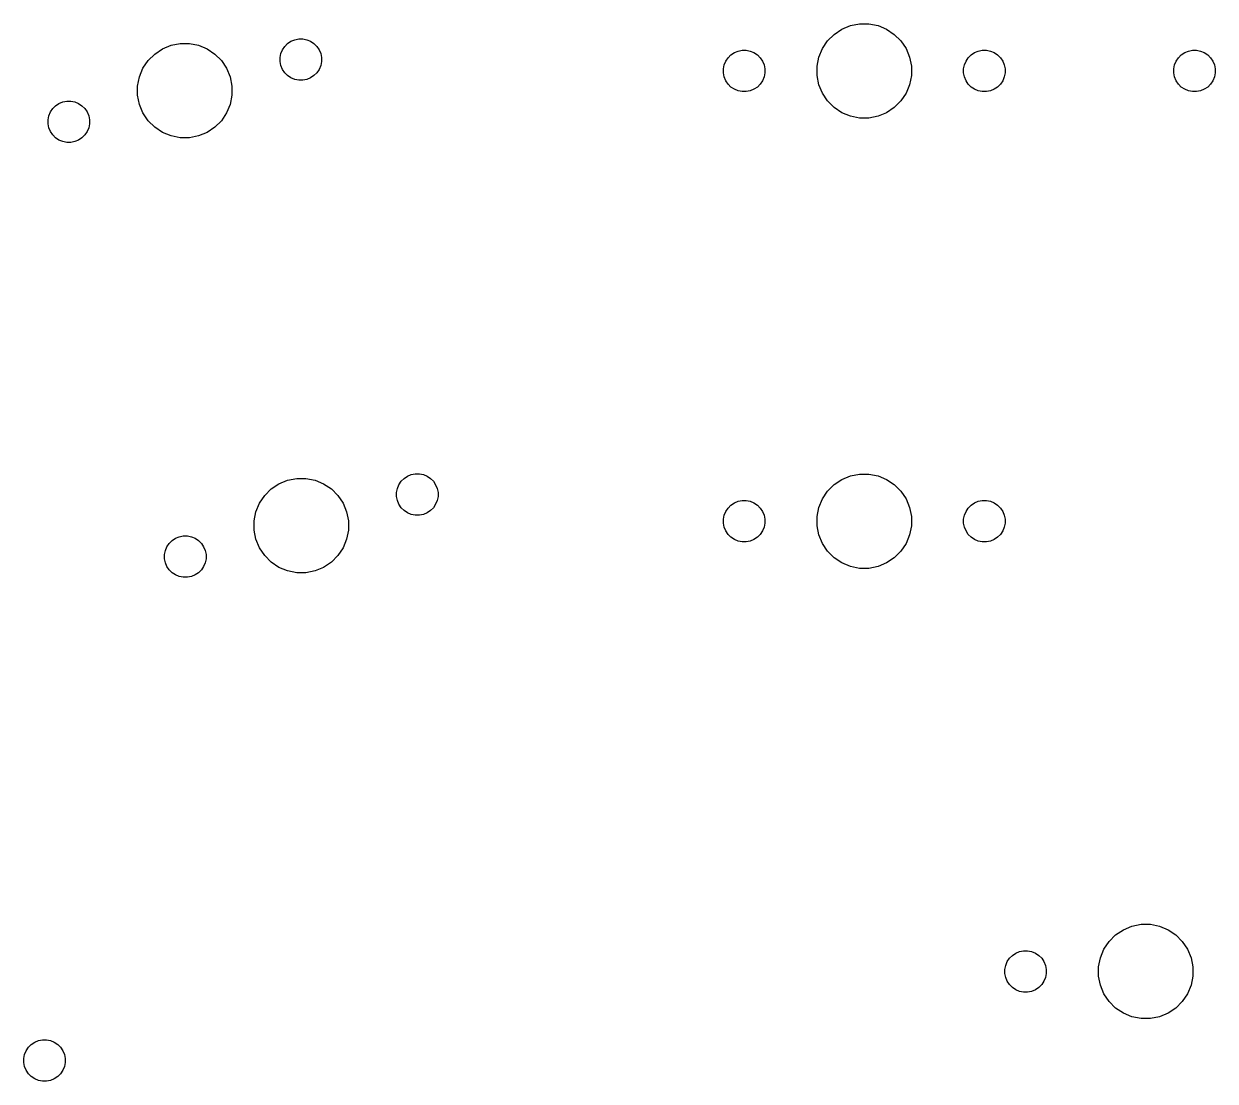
# Model space of a CAD drawing. Extents: x -662 to -203, y -195 to -58.
# Drawn here: x -308.4 to -258, y -169 to -124.3 of the extents above; entities that cross this region are included whole.
import ezdxf

# ---------------------------------------------------------------- set-up
doc = ezdxf.new("R2010")
doc.units = 0
doc.layers.add('BLACK', color=7, linetype='CONTINUOUS')

msp = doc.modelspace()

# ---------------------------------------------------------------- linework, layer by layer
at = {"layer": 'BLACK', "linetype": 'CONTINUOUS'}
for p, q in [((-273.772, -124.484), (-273.409, -124.333)), ((-273.409, -124.333), (-273.024, -124.257)), ((-273.024, -124.257), (-272.631, -124.257)), ((-272.631, -124.257), (-272.246, -124.333)), ((-272.246, -124.333), (-271.883, -124.484)), ((-297.078, -124.994), (-296.919, -124.929)), ((-296.919, -124.929), (-296.75, -124.895)), ((-296.75, -124.895), (-296.578, -124.895)), ((-296.578, -124.895), (-296.409, -124.929)), ((-296.409, -124.929), (-296.249, -124.994)), ((-274.595, -125.306), (-274.377, -124.98)), ((-274.377, -124.98), (-274.099, -124.702)), ((-274.099, -124.702), (-273.772, -124.484)), ((-271.883, -124.484), (-271.557, -124.702)), ((-271.557, -124.702), (-271.279, -124.98)), ((-271.279, -124.98), (-271.061, -125.306)), ((-302.842, -125.536), (-302.515, -125.318)), ((-302.515, -125.318), (-302.152, -125.167)), ((-302.152, -125.167), (-301.767, -125.091)), ((-301.767, -125.091), (-301.374, -125.091)), ((-301.374, -125.091), (-300.989, -125.167)), ((-300.989, -125.167), (-300.626, -125.318)), ((-300.626, -125.318), (-300.3, -125.536)), ((-297.505, -125.515), (-297.439, -125.355)), ((-297.439, -125.355), (-297.344, -125.212)), ((-297.344, -125.212), (-297.222, -125.09)), ((-297.222, -125.09), (-297.078, -124.994)), ((-296.249, -124.994), (-296.106, -125.09)), ((-296.106, -125.09), (-295.984, -125.212)), ((-295.984, -125.212), (-295.888, -125.355)), ((-295.888, -125.355), (-295.822, -125.515)), ((-278.466, -125.571), (-278.322, -125.475)), ((-278.322, -125.475), (-278.163, -125.409)), ((-278.163, -125.409), (-277.994, -125.376)), ((-277.994, -125.376), (-277.822, -125.376)), ((-277.822, -125.376), (-277.653, -125.409)), ((-277.653, -125.409), (-277.493, -125.475)), ((-277.493, -125.475), (-277.35, -125.571)), ((-274.745, -125.669), (-274.595, -125.306)), ((-271.061, -125.306), (-270.91, -125.669)), ((-268.306, -125.571), (-268.162, -125.475)), ((-268.162, -125.475), (-268.003, -125.409)), ((-268.003, -125.409), (-267.834, -125.376)), ((-267.834, -125.376), (-267.662, -125.376)), ((-267.662, -125.376), (-267.493, -125.409)), ((-267.493, -125.409), (-267.333, -125.475)), ((-267.333, -125.475), (-267.19, -125.571)), ((-259.416, -125.571), (-259.272, -125.475)), ((-259.272, -125.475), (-259.113, -125.409)), ((-259.113, -125.409), (-258.944, -125.376)), ((-258.944, -125.376), (-258.772, -125.376)), ((-258.772, -125.376), (-258.603, -125.409)), ((-258.603, -125.409), (-258.443, -125.475)), ((-258.443, -125.475), (-258.3, -125.571)), ((-303.338, -126.14), (-303.12, -125.814)), ((-303.12, -125.814), (-302.842, -125.536)), ((-300.3, -125.536), (-300.022, -125.814)), ((-300.022, -125.814), (-299.804, -126.14)), ((-297.539, -125.684), (-297.505, -125.515)), ((-297.539, -125.856), (-297.539, -125.684)), ((-297.505, -126.025), (-297.539, -125.856)), ((-295.822, -125.515), (-295.789, -125.684)), ((-295.789, -125.856), (-295.822, -126.025)), ((-295.789, -125.684), (-295.789, -125.856)), ((-278.749, -125.995), (-278.683, -125.836)), ((-278.683, -125.836), (-278.587, -125.693)), ((-278.587, -125.693), (-278.466, -125.571)), ((-277.35, -125.571), (-277.228, -125.693)), ((-277.228, -125.693), (-277.132, -125.836)), ((-277.132, -125.836), (-277.066, -125.995)), ((-274.822, -126.054), (-274.745, -125.669)), ((-270.91, -125.669), (-270.834, -126.054)), ((-268.589, -125.995), (-268.523, -125.836)), ((-268.523, -125.836), (-268.427, -125.693)), ((-268.427, -125.693), (-268.306, -125.571)), ((-267.19, -125.571), (-267.068, -125.693)), ((-267.068, -125.693), (-266.972, -125.836)), ((-266.972, -125.836), (-266.906, -125.995)), ((-259.699, -125.995), (-259.633, -125.836)), ((-259.633, -125.836), (-259.537, -125.693)), ((-259.537, -125.693), (-259.416, -125.571)), ((-258.3, -125.571), (-258.178, -125.693)), ((-258.178, -125.693), (-258.082, -125.836)), ((-258.082, -125.836), (-258.016, -125.995)), ((-303.488, -126.503), (-303.338, -126.14)), ((-299.804, -126.14), (-299.653, -126.503)), ((-297.439, -126.184), (-297.505, -126.025)), ((-297.344, -126.328), (-297.439, -126.184)), ((-297.222, -126.45), (-297.344, -126.328)), ((-297.078, -126.545), (-297.222, -126.45)), ((-296.106, -126.45), (-296.249, -126.545)), ((-295.984, -126.328), (-296.106, -126.45)), ((-295.888, -126.184), (-295.984, -126.328)), ((-295.822, -126.025), (-295.888, -126.184)), ((-278.783, -126.165), (-278.749, -125.995)), ((-278.783, -126.337), (-278.783, -126.165)), ((-278.749, -126.506), (-278.783, -126.337)), ((-277.066, -125.995), (-277.033, -126.165)), ((-277.033, -126.337), (-277.066, -126.506)), ((-277.033, -126.165), (-277.033, -126.337)), ((-274.822, -126.447), (-274.822, -126.054)), ((-274.745, -126.832), (-274.822, -126.447)), ((-270.834, -126.447), (-270.91, -126.832)), ((-270.834, -126.054), (-270.834, -126.447)), ((-268.623, -126.165), (-268.589, -125.995)), ((-268.623, -126.337), (-268.623, -126.165)), ((-268.589, -126.506), (-268.623, -126.337)), ((-266.906, -125.995), (-266.873, -126.165)), ((-266.873, -126.337), (-266.906, -126.506)), ((-266.873, -126.165), (-266.873, -126.337)), ((-259.733, -126.165), (-259.699, -125.995)), ((-259.733, -126.337), (-259.733, -126.165)), ((-259.699, -126.506), (-259.733, -126.337)), ((-258.016, -125.995), (-257.983, -126.165)), ((-257.983, -126.337), (-258.016, -126.506)), ((-257.983, -126.165), (-257.983, -126.337)), ((-303.565, -126.888), (-303.488, -126.503)), ((-303.565, -127.281), (-303.565, -126.888)), ((-299.653, -126.503), (-299.577, -126.888)), ((-299.577, -126.888), (-299.577, -127.281)), ((-296.919, -126.611), (-297.078, -126.545)), ((-296.75, -126.645), (-296.919, -126.611)), ((-296.578, -126.645), (-296.75, -126.645)), ((-296.409, -126.611), (-296.578, -126.645)), ((-296.249, -126.545), (-296.409, -126.611)), ((-278.683, -126.665), (-278.749, -126.506)), ((-278.587, -126.808), (-278.683, -126.665)), ((-278.466, -126.93), (-278.587, -126.808)), ((-278.322, -127.026), (-278.466, -126.93)), ((-277.35, -126.93), (-277.493, -127.026)), ((-277.228, -126.808), (-277.35, -126.93)), ((-277.132, -126.665), (-277.228, -126.808)), ((-277.066, -126.506), (-277.132, -126.665)), ((-274.595, -127.195), (-274.745, -126.832)), ((-270.91, -126.832), (-271.061, -127.195)), ((-268.523, -126.665), (-268.589, -126.506)), ((-268.427, -126.808), (-268.523, -126.665)), ((-268.306, -126.93), (-268.427, -126.808)), ((-268.162, -127.026), (-268.306, -126.93)), ((-267.19, -126.93), (-267.333, -127.026)), ((-267.068, -126.808), (-267.19, -126.93)), ((-266.972, -126.665), (-267.068, -126.808)), ((-266.906, -126.506), (-266.972, -126.665)), ((-259.633, -126.665), (-259.699, -126.506)), ((-259.537, -126.808), (-259.633, -126.665)), ((-259.416, -126.93), (-259.537, -126.808)), ((-259.272, -127.026), (-259.416, -126.93)), ((-258.3, -126.93), (-258.443, -127.026)), ((-258.178, -126.808), (-258.3, -126.93)), ((-258.082, -126.665), (-258.178, -126.808)), ((-258.016, -126.506), (-258.082, -126.665)), ((-303.488, -127.666), (-303.565, -127.281)), ((-299.577, -127.281), (-299.653, -127.666)), ((-278.163, -127.092), (-278.322, -127.026)), ((-277.994, -127.126), (-278.163, -127.092)), ((-277.822, -127.126), (-277.994, -127.126)), ((-277.653, -127.092), (-277.822, -127.126)), ((-277.493, -127.026), (-277.653, -127.092)), ((-274.377, -127.522), (-274.595, -127.195)), ((-271.061, -127.195), (-271.279, -127.522)), ((-268.003, -127.092), (-268.162, -127.026)), ((-267.834, -127.126), (-268.003, -127.092)), ((-267.662, -127.126), (-267.834, -127.126)), ((-267.493, -127.092), (-267.662, -127.126)), ((-267.333, -127.026), (-267.493, -127.092)), ((-259.113, -127.092), (-259.272, -127.026)), ((-258.944, -127.126), (-259.113, -127.092)), ((-258.772, -127.126), (-258.944, -127.126)), ((-258.603, -127.092), (-258.772, -127.126)), ((-258.443, -127.026), (-258.603, -127.092)), ((-307.319, -128.144), (-307.253, -127.985)), ((-307.253, -127.985), (-307.157, -127.842)), ((-307.157, -127.842), (-307.035, -127.72)), ((-307.035, -127.72), (-306.892, -127.624)), ((-306.892, -127.624), (-306.733, -127.558)), ((-306.733, -127.558), (-306.564, -127.525)), ((-306.564, -127.525), (-306.391, -127.525)), ((-306.391, -127.525), (-306.222, -127.558)), ((-306.222, -127.558), (-306.063, -127.624)), ((-306.063, -127.624), (-305.92, -127.72)), ((-305.92, -127.72), (-305.798, -127.842)), ((-305.798, -127.842), (-305.702, -127.985)), ((-305.702, -127.985), (-305.636, -128.144)), ((-303.338, -128.029), (-303.488, -127.666)), ((-299.653, -127.666), (-299.804, -128.029)), ((-274.099, -127.799), (-274.377, -127.522)), ((-273.772, -128.018), (-274.099, -127.799)), ((-271.557, -127.799), (-271.883, -128.018)), ((-271.279, -127.522), (-271.557, -127.799)), ((-307.353, -128.313), (-307.319, -128.144)), ((-307.353, -128.486), (-307.353, -128.313)), ((-307.319, -128.655), (-307.353, -128.486)), ((-305.636, -128.144), (-305.603, -128.313)), ((-305.603, -128.486), (-305.636, -128.655)), ((-305.603, -128.313), (-305.603, -128.486)), ((-303.12, -128.356), (-303.338, -128.029)), ((-302.842, -128.633), (-303.12, -128.356)), ((-300.022, -128.356), (-300.3, -128.633)), ((-299.804, -128.029), (-300.022, -128.356)), ((-273.409, -128.168), (-273.772, -128.018)), ((-273.024, -128.245), (-273.409, -128.168)), ((-272.631, -128.245), (-273.024, -128.245)), ((-272.246, -128.168), (-272.631, -128.245)), ((-271.883, -128.018), (-272.246, -128.168)), ((-307.253, -128.814), (-307.319, -128.655)), ((-307.157, -128.957), (-307.253, -128.814)), ((-307.035, -129.079), (-307.157, -128.957)), ((-305.798, -128.957), (-305.92, -129.079)), ((-305.702, -128.814), (-305.798, -128.957)), ((-305.636, -128.655), (-305.702, -128.814)), ((-302.515, -128.852), (-302.842, -128.633)), ((-302.152, -129.002), (-302.515, -128.852)), ((-301.767, -129.079), (-302.152, -129.002)), ((-300.989, -129.002), (-301.374, -129.079)), ((-300.626, -128.852), (-300.989, -129.002)), ((-300.3, -128.633), (-300.626, -128.852)), ((-306.892, -129.175), (-307.035, -129.079)), ((-306.733, -129.241), (-306.892, -129.175)), ((-306.564, -129.275), (-306.733, -129.241)), ((-306.391, -129.275), (-306.564, -129.275)), ((-306.222, -129.241), (-306.391, -129.275)), ((-306.063, -129.175), (-306.222, -129.241)), ((-305.92, -129.079), (-306.063, -129.175)), ((-301.374, -129.079), (-301.767, -129.079)), ((-297.585, -143.719), (-297.222, -143.568)), ((-297.222, -143.568), (-296.837, -143.492)), ((-296.837, -143.492), (-296.444, -143.492)), ((-296.444, -143.492), (-296.059, -143.568)), ((-296.059, -143.568), (-295.696, -143.719)), ((-292.509, -143.756), (-292.413, -143.613)), ((-292.413, -143.613), (-292.291, -143.491)), ((-292.291, -143.491), (-292.148, -143.395)), ((-292.148, -143.395), (-291.989, -143.329)), ((-291.989, -143.329), (-291.82, -143.296)), ((-291.82, -143.296), (-291.647, -143.296)), ((-291.647, -143.296), (-291.478, -143.329)), ((-291.478, -143.329), (-291.319, -143.395)), ((-291.319, -143.395), (-291.176, -143.491)), ((-291.176, -143.491), (-291.054, -143.613)), ((-291.054, -143.613), (-290.958, -143.756)), ((-274.099, -143.752), (-273.772, -143.534)), ((-273.772, -143.534), (-273.409, -143.383)), ((-273.409, -143.383), (-273.024, -143.307)), ((-273.024, -143.307), (-272.631, -143.307)), ((-272.631, -143.307), (-272.246, -143.383)), ((-272.246, -143.383), (-271.883, -143.534)), ((-271.883, -143.534), (-271.557, -143.752)), ((-298.189, -144.215), (-297.911, -143.937)), ((-297.911, -143.937), (-297.585, -143.719)), ((-295.696, -143.719), (-295.369, -143.937)), ((-295.369, -143.937), (-295.091, -144.215)), ((-292.608, -144.085), (-292.575, -143.916)), ((-292.608, -144.257), (-292.608, -144.085)), ((-292.575, -143.916), (-292.509, -143.756)), ((-290.958, -143.756), (-290.892, -143.916)), ((-290.892, -143.916), (-290.858, -144.085)), ((-290.858, -144.085), (-290.858, -144.257)), ((-274.595, -144.356), (-274.377, -144.03)), ((-274.377, -144.03), (-274.099, -143.752)), ((-271.557, -143.752), (-271.279, -144.03)), ((-271.279, -144.03), (-271.061, -144.356)), ((-298.558, -144.904), (-298.407, -144.541)), ((-298.407, -144.541), (-298.189, -144.215)), ((-295.091, -144.215), (-294.873, -144.541)), ((-294.873, -144.541), (-294.723, -144.904)), ((-292.575, -144.426), (-292.608, -144.257)), ((-292.509, -144.585), (-292.575, -144.426)), ((-292.413, -144.729), (-292.509, -144.585)), ((-290.958, -144.585), (-291.054, -144.729)), ((-290.892, -144.426), (-290.958, -144.585)), ((-290.858, -144.257), (-290.892, -144.426)), ((-278.587, -144.743), (-278.466, -144.621)), ((-278.466, -144.621), (-278.322, -144.525)), ((-278.322, -144.525), (-278.163, -144.459)), ((-278.163, -144.459), (-277.994, -144.426)), ((-277.994, -144.426), (-277.822, -144.426)), ((-277.822, -144.426), (-277.653, -144.459)), ((-277.653, -144.459), (-277.493, -144.525)), ((-277.493, -144.525), (-277.35, -144.621)), ((-277.35, -144.621), (-277.228, -144.743)), ((-274.745, -144.719), (-274.595, -144.356)), ((-271.061, -144.356), (-270.91, -144.719)), ((-268.427, -144.743), (-268.306, -144.621)), ((-268.306, -144.621), (-268.162, -144.525)), ((-268.162, -144.525), (-268.003, -144.459)), ((-268.003, -144.459), (-267.834, -144.426)), ((-267.834, -144.426), (-267.662, -144.426)), ((-267.662, -144.426), (-267.493, -144.459)), ((-267.493, -144.459), (-267.333, -144.525)), ((-267.333, -144.525), (-267.19, -144.621)), ((-267.19, -144.621), (-267.068, -144.743)), ((-298.634, -145.289), (-298.558, -144.904)), ((-294.723, -144.904), (-294.646, -145.289)), ((-292.291, -144.85), (-292.413, -144.729)), ((-292.148, -144.946), (-292.291, -144.85)), ((-291.989, -145.012), (-292.148, -144.946)), ((-291.82, -145.046), (-291.989, -145.012)), ((-291.647, -145.046), (-291.82, -145.046)), ((-291.478, -145.012), (-291.647, -145.046)), ((-291.319, -144.946), (-291.478, -145.012)), ((-291.176, -144.85), (-291.319, -144.946)), ((-291.054, -144.729), (-291.176, -144.85)), ((-278.783, -145.215), (-278.749, -145.045)), ((-278.749, -145.045), (-278.683, -144.886)), ((-278.683, -144.886), (-278.587, -144.743)), ((-277.228, -144.743), (-277.132, -144.886)), ((-277.132, -144.886), (-277.066, -145.045)), ((-277.066, -145.045), (-277.033, -145.215)), ((-274.822, -145.104), (-274.745, -144.719)), ((-274.822, -145.497), (-274.822, -145.104)), ((-270.91, -144.719), (-270.834, -145.104)), ((-270.834, -145.104), (-270.834, -145.497)), ((-268.623, -145.215), (-268.589, -145.045)), ((-268.589, -145.045), (-268.523, -144.886)), ((-268.523, -144.886), (-268.427, -144.743)), ((-267.068, -144.743), (-266.972, -144.886)), ((-266.972, -144.886), (-266.906, -145.045)), ((-266.906, -145.045), (-266.873, -145.215)), ((-298.634, -145.682), (-298.634, -145.289)), ((-294.646, -145.289), (-294.646, -145.682)), ((-278.783, -145.387), (-278.783, -145.215)), ((-278.749, -145.556), (-278.783, -145.387)), ((-278.683, -145.715), (-278.749, -145.556)), ((-277.066, -145.556), (-277.132, -145.715)), ((-277.033, -145.387), (-277.066, -145.556)), ((-277.033, -145.215), (-277.033, -145.387)), ((-274.745, -145.882), (-274.822, -145.497)), ((-270.834, -145.497), (-270.91, -145.882)), ((-268.623, -145.387), (-268.623, -145.215)), ((-268.589, -145.556), (-268.623, -145.387)), ((-268.523, -145.715), (-268.589, -145.556)), ((-266.906, -145.556), (-266.972, -145.715)), ((-266.873, -145.387), (-266.906, -145.556)), ((-266.873, -145.215), (-266.873, -145.387)), ((-302.227, -146.243), (-302.105, -146.121)), ((-302.105, -146.121), (-301.962, -146.025)), ((-301.962, -146.025), (-301.802, -145.959)), ((-301.802, -145.959), (-301.633, -145.925)), ((-301.633, -145.925), (-301.461, -145.925)), ((-301.461, -145.925), (-301.292, -145.959)), ((-301.292, -145.959), (-301.133, -146.025)), ((-301.133, -146.025), (-300.989, -146.121)), ((-300.989, -146.121), (-300.868, -146.243)), ((-298.558, -146.067), (-298.634, -145.682)), ((-298.407, -146.43), (-298.558, -146.067)), ((-294.723, -146.067), (-294.873, -146.43)), ((-294.646, -145.682), (-294.723, -146.067)), ((-278.587, -145.858), (-278.683, -145.715)), ((-278.466, -145.98), (-278.587, -145.858)), ((-278.322, -146.076), (-278.466, -145.98)), ((-278.163, -146.142), (-278.322, -146.076)), ((-277.994, -146.176), (-278.163, -146.142)), ((-277.653, -146.142), (-277.822, -146.176)), ((-277.493, -146.076), (-277.653, -146.142)), ((-277.35, -145.98), (-277.493, -146.076)), ((-277.228, -145.858), (-277.35, -145.98)), ((-277.132, -145.715), (-277.228, -145.858)), ((-274.595, -146.245), (-274.745, -145.882)), ((-270.91, -145.882), (-271.061, -146.245)), ((-268.427, -145.858), (-268.523, -145.715)), ((-268.306, -145.98), (-268.427, -145.858)), ((-268.162, -146.076), (-268.306, -145.98)), ((-268.003, -146.142), (-268.162, -146.076)), ((-267.834, -146.176), (-268.003, -146.142)), ((-267.493, -146.142), (-267.662, -146.176)), ((-267.333, -146.076), (-267.493, -146.142)), ((-267.19, -145.98), (-267.333, -146.076)), ((-267.068, -145.858), (-267.19, -145.98)), ((-266.972, -145.715), (-267.068, -145.858)), ((-302.422, -146.714), (-302.389, -146.545)), ((-302.389, -146.545), (-302.323, -146.386)), ((-302.323, -146.386), (-302.227, -146.243)), ((-300.868, -146.243), (-300.772, -146.386)), ((-300.772, -146.386), (-300.706, -146.545)), ((-300.706, -146.545), (-300.672, -146.714)), ((-298.189, -146.757), (-298.407, -146.43)), ((-294.873, -146.43), (-295.091, -146.757)), ((-277.822, -146.176), (-277.994, -146.176)), ((-274.377, -146.572), (-274.595, -146.245)), ((-274.099, -146.849), (-274.377, -146.572)), ((-271.279, -146.572), (-271.557, -146.849)), ((-271.061, -146.245), (-271.279, -146.572)), ((-267.662, -146.176), (-267.834, -146.176)), ((-302.422, -146.887), (-302.422, -146.714)), ((-302.389, -147.056), (-302.422, -146.887)), ((-302.323, -147.215), (-302.389, -147.056)), ((-300.706, -147.056), (-300.772, -147.215)), ((-300.672, -146.887), (-300.706, -147.056)), ((-300.672, -146.714), (-300.672, -146.887)), ((-297.911, -147.034), (-298.189, -146.757)), ((-297.585, -147.253), (-297.911, -147.034)), ((-295.369, -147.034), (-295.696, -147.253)), ((-295.091, -146.757), (-295.369, -147.034)), ((-273.772, -147.068), (-274.099, -146.849)), ((-273.409, -147.218), (-273.772, -147.068)), ((-271.883, -147.068), (-272.246, -147.218)), ((-271.557, -146.849), (-271.883, -147.068)), ((-302.227, -147.358), (-302.323, -147.215)), ((-302.105, -147.48), (-302.227, -147.358)), ((-301.962, -147.576), (-302.105, -147.48)), ((-301.802, -147.642), (-301.962, -147.576)), ((-301.633, -147.675), (-301.802, -147.642)), ((-301.292, -147.642), (-301.461, -147.675)), ((-301.133, -147.576), (-301.292, -147.642)), ((-300.989, -147.48), (-301.133, -147.576)), ((-300.868, -147.358), (-300.989, -147.48)), ((-300.772, -147.215), (-300.868, -147.358)), ((-297.222, -147.403), (-297.585, -147.253)), ((-296.837, -147.479), (-297.222, -147.403)), ((-296.444, -147.479), (-296.837, -147.479)), ((-296.059, -147.403), (-296.444, -147.479)), ((-295.696, -147.253), (-296.059, -147.403)), ((-273.024, -147.295), (-273.409, -147.218)), ((-272.631, -147.295), (-273.024, -147.295)), ((-272.246, -147.218), (-272.631, -147.295)), ((-301.461, -147.675), (-301.633, -147.675)), ((-262.193, -162.802), (-261.866, -162.584)), ((-261.866, -162.584), (-261.503, -162.433)), ((-261.503, -162.433), (-261.118, -162.357)), ((-261.118, -162.357), (-260.725, -162.357)), ((-260.725, -162.357), (-260.34, -162.433)), ((-260.34, -162.433), (-259.977, -162.584)), ((-259.977, -162.584), (-259.65, -162.802)), ((-262.688, -163.406), (-262.47, -163.08)), ((-262.47, -163.08), (-262.193, -162.802)), ((-259.65, -162.802), (-259.373, -163.08)), ((-259.373, -163.08), (-259.155, -163.406)), ((-266.681, -163.793), (-266.559, -163.671)), ((-266.559, -163.671), (-266.416, -163.575)), ((-266.416, -163.575), (-266.257, -163.509)), ((-266.257, -163.509), (-266.088, -163.476)), ((-266.088, -163.476), (-265.915, -163.476)), ((-265.915, -163.476), (-265.746, -163.509)), ((-265.746, -163.509), (-265.587, -163.575)), ((-265.587, -163.575), (-265.444, -163.671)), ((-265.444, -163.671), (-265.322, -163.793)), ((-262.915, -164.154), (-262.839, -163.769)), ((-262.839, -163.769), (-262.688, -163.406)), ((-259.155, -163.406), (-259.004, -163.769)), ((-259.004, -163.769), (-258.928, -164.154)), ((-266.877, -164.265), (-266.843, -164.095)), ((-266.877, -164.437), (-266.877, -164.265)), ((-266.843, -164.095), (-266.777, -163.936)), ((-266.777, -163.936), (-266.681, -163.793)), ((-265.322, -163.793), (-265.226, -163.936)), ((-265.226, -163.936), (-265.16, -164.095)), ((-265.16, -164.095), (-265.127, -164.265)), ((-265.127, -164.265), (-265.127, -164.437)), ((-262.915, -164.547), (-262.915, -164.154)), ((-258.928, -164.154), (-258.928, -164.547)), ((-266.843, -164.606), (-266.877, -164.437)), ((-266.777, -164.765), (-266.843, -164.606)), ((-266.681, -164.908), (-266.777, -164.765)), ((-265.226, -164.765), (-265.322, -164.908)), ((-265.16, -164.606), (-265.226, -164.765)), ((-265.127, -164.437), (-265.16, -164.606)), ((-262.839, -164.932), (-262.915, -164.547)), ((-258.928, -164.547), (-259.004, -164.932)), ((-266.559, -165.03), (-266.681, -164.908)), ((-266.416, -165.126), (-266.559, -165.03)), ((-266.257, -165.192), (-266.416, -165.126)), ((-266.088, -165.226), (-266.257, -165.192)), ((-265.915, -165.226), (-266.088, -165.226)), ((-265.746, -165.192), (-265.915, -165.226)), ((-265.587, -165.126), (-265.746, -165.192)), ((-265.444, -165.03), (-265.587, -165.126)), ((-265.322, -164.908), (-265.444, -165.03)), ((-262.688, -165.295), (-262.839, -164.932)), ((-262.47, -165.622), (-262.688, -165.295)), ((-259.155, -165.295), (-259.373, -165.622)), ((-259.004, -164.932), (-259.155, -165.295)), ((-262.193, -165.899), (-262.47, -165.622)), ((-259.373, -165.622), (-259.65, -165.899)), ((-261.866, -166.118), (-262.193, -165.899)), ((-261.503, -166.268), (-261.866, -166.118)), ((-261.118, -166.345), (-261.503, -166.268)), ((-260.34, -166.268), (-260.725, -166.345)), ((-259.977, -166.118), (-260.34, -166.268)), ((-259.65, -165.899), (-259.977, -166.118)), ((-260.725, -166.345), (-261.118, -166.345)), ((-307.918, -167.343), (-307.759, -167.277)), ((-307.759, -167.277), (-307.59, -167.243)), ((-307.59, -167.243), (-307.418, -167.243)), ((-307.418, -167.243), (-307.249, -167.277)), ((-307.249, -167.277), (-307.089, -167.343)), ((-308.345, -167.863), (-308.279, -167.704)), ((-308.279, -167.704), (-308.184, -167.561)), ((-308.184, -167.561), (-308.062, -167.439)), ((-308.062, -167.439), (-307.918, -167.343)), ((-307.089, -167.343), (-306.946, -167.439)), ((-306.946, -167.439), (-306.824, -167.561)), ((-306.824, -167.561), (-306.728, -167.704)), ((-306.728, -167.704), (-306.662, -167.863)), ((-308.379, -168.032), (-308.345, -167.863)), ((-308.379, -168.205), (-308.379, -168.032)), ((-308.345, -168.374), (-308.379, -168.205)), ((-306.662, -167.863), (-306.629, -168.032)), ((-306.629, -168.205), (-306.662, -168.374)), ((-306.629, -168.032), (-306.629, -168.205)), ((-308.279, -168.533), (-308.345, -168.374)), ((-308.184, -168.676), (-308.279, -168.533)), ((-308.062, -168.798), (-308.184, -168.676)), ((-307.918, -168.894), (-308.062, -168.798)), ((-306.946, -168.798), (-307.089, -168.894)), ((-306.824, -168.676), (-306.946, -168.798)), ((-306.728, -168.533), (-306.824, -168.676)), ((-306.662, -168.374), (-306.728, -168.533)), ((-307.759, -168.96), (-307.918, -168.894)), ((-307.59, -168.993), (-307.759, -168.96)), ((-307.418, -168.993), (-307.59, -168.993)), ((-307.249, -168.96), (-307.418, -168.993)), ((-307.089, -168.894), (-307.249, -168.96))]:
    msp.add_line(p, q, dxfattribs=at)

doc.saveas('drawing.dxf')
